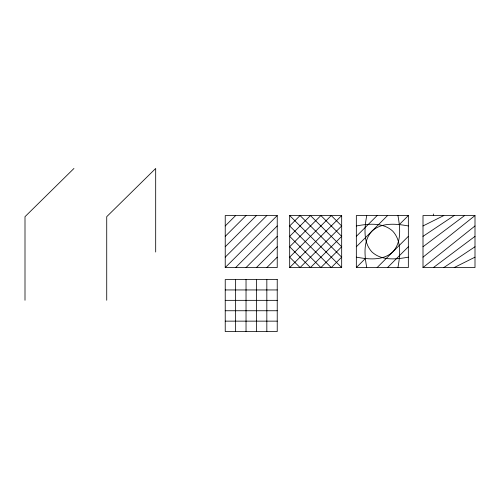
<?xml version="1.0" encoding="UTF-8"?>
<svg xmlns="http://www.w3.org/2000/svg" width="500" height="500" viewBox="0 0 500 500"><rect width="100%" height="100%" fill="white"/><g stroke="black" fill="none" stroke-linecap="round" stroke-linejoin="round"><path stroke-width="0.75" d="M235.631 331.544L235.631 279.544M246.031 331.544L246.031 279.544M256.431 331.544L256.431 279.544M266.831 331.544L266.831 279.544M366.737 215.556C364.544 227.575 362.9 242.213 371.938 251.956C381.681 260.994 396.319 259.35 408.338 257.156M397.938 267.556C400.131 255.538 401.775 240.9 392.738 231.156C382.994 222.119 368.356 223.762 356.337 225.956M225.231 225.956L235.631 215.556M225.231 236.356L246.031 215.556M225.231 246.756L256.431 215.556M225.231 257.156L266.831 215.556M225.231 267.556L277.231 215.556L225.231 215.556L225.231 267.556L277.231 267.556L277.231 215.556M235.631 267.556L277.231 225.956M246.031 267.556L277.231 236.356M256.431 267.556L277.231 246.756M266.831 267.556L277.231 257.156M289.675 267.556L341.675 215.556L289.675 215.556L289.675 267.556L341.675 267.556L341.675 215.556M356.337 236.356L377.137 215.556M356.337 246.756L387.537 215.556M356.337 267.556L356.337 215.556L408.338 215.556L408.338 267.556L356.337 267.556L365.356 258.538M399.319 224.575L408.338 215.556M377.137 267.556L408.338 236.356M387.537 267.556L408.338 246.756M73.963 168.456L25 216.681L25 300.25M423 257.156L475 215.556L475 267.556L423 267.556L423 215.556L475 215.556M423 267.556L475 225.956M423 246.756L464.6 215.556M433.4 267.556L475 236.356M423 236.356L454.2 215.556M443.8 267.556L475 246.756M423 225.956L443.8 215.556M454.2 267.556L475 257.156M225.231 289.944L277.231 289.944M225.231 300.344L277.231 300.344M225.231 310.744L277.231 310.744M225.231 321.144L277.231 321.144M408.338 225.956C396.319 223.762 381.681 222.119 371.938 231.156C362.9 240.9 364.544 255.538 366.737 267.556M356.337 257.156C368.356 259.35 382.994 260.994 392.738 251.956C401.775 242.213 400.131 227.575 397.938 215.556M289.675 215.556L341.675 267.556M433.344 213.969L433.4 215.556M155.688 252.025L155.688 168.456L106.725 216.681L106.725 300.25M300.075 215.556L289.675 225.956L331.275 267.556L341.675 257.156L300.075 215.556M310.475 215.556L289.675 236.356L320.875 267.556L341.675 246.756L310.475 215.556M320.875 215.556L289.675 246.756L310.475 267.556L341.675 236.356L320.875 215.556M331.275 215.556L289.675 257.156L300.075 267.556L341.675 225.956L331.275 215.556M277.231 279.544L225.231 279.544L225.231 331.544L277.231 331.544L277.231 279.544"/></g></svg>
